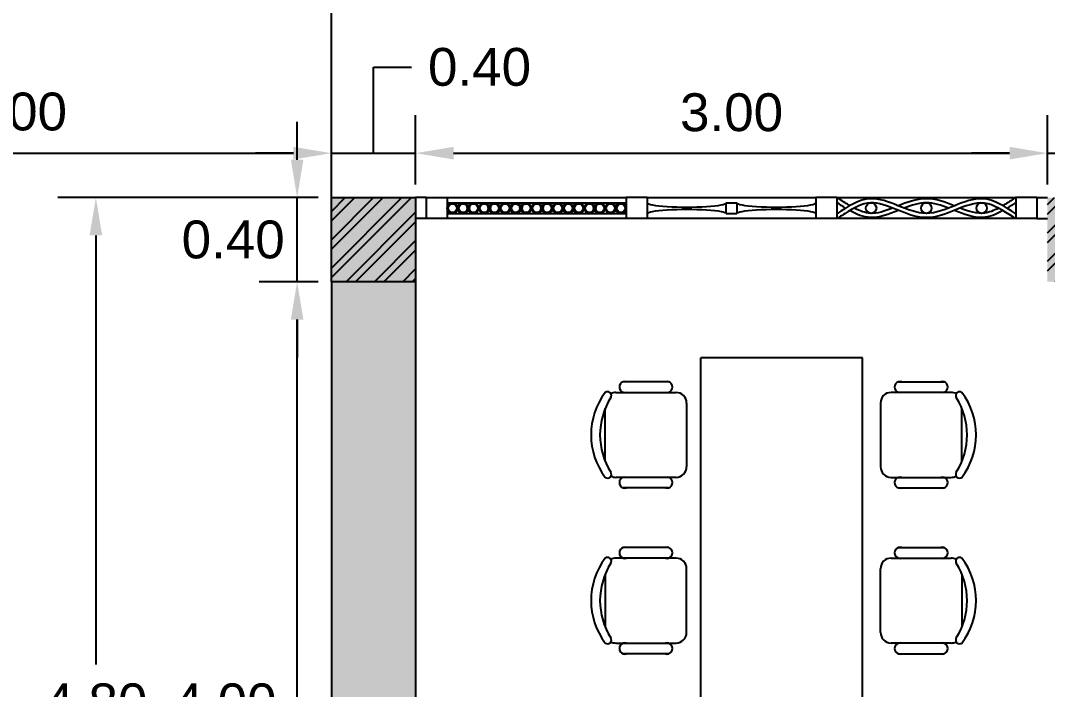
# Model space of a CAD drawing. Header units: millimetres. Extents: x 3409 to 3822, y 896 to 1108.
# Drawn here: x 3697.543 to 3702.419, y 1085.157 to 1088.336 of the extents above; entities that cross this region are included whole.
import ezdxf

# ---------------------------------------------------------------- set-up
doc = ezdxf.new("R2010")
doc.units = ezdxf.units.MM
for name, color, linetype in [('a-epipla', 8, 'Continuous'), ('a-toixoi', 5, 'Continuous'), ('DS_ST_quote 1_50', 7, 'Continuous'), ('Layer1', 5, 'Continuous'), ('ypostilwmata', 232, 'Continuous')]:
    doc.layers.add(name, color=color, linetype=linetype)
doc.styles.get("Standard").update_dxf_attribs({"font": 'arial.ttf'})
doc.dimstyles.get("Standard").update_dxf_attribs({"dimtxt": 0.18, "dimasz": 0.18, "dimexe": 0.18, "dimexo": 0.0625, "dimgap": 0.09, "dimtad": 0, "dimtih": 1, "dimtoh": 1, "dimdec": 4, "dimzin": 0, "dimdsep": 46, "dimtxsty": 'Standard', "dimcen": 0.09, "dimadec": 0, "dimazin": 0, "dimtfac": 1, "dimtdec": 4, "dimtofl": 0, "dimtmove": 0, "dimatfit": 3, "dimfxl": 1, "dimtolj": 1, "dimtzin": 0, "dimarcsym": 0})

# ---------------------------------------------------------------- blocks, each defined once
blk = doc.blocks.new('*D179')
at = {"layer": 'Defpoints', "color": 0, "transparency": 16777216}
for p in [(3699.0188, 1087.7053), (3696.0188, 1087.4941), (3699.0188, 1087.4941)]:
    blk.add_point(p, dxfattribs=at)
at = {"layer": 'DS_ST_quote 1_50', "color": 0, "lineweight": -2, "transparency": 16777216}
for p, q in [((3696.0188, 1087.5566), (3696.0188, 1087.8853)), ((3699.0188, 1087.5566), (3699.0188, 1087.8853)), ((3696.1988, 1087.7053), (3698.8388, 1087.7053))]:
    blk.add_line(p, q, dxfattribs=at)
at = {"layer": 'DS_ST_quote 1_50', "color": 0, "transparency": 16777216}
for points in [[(3696.1988, 1087.7353), (3696.1988, 1087.6753), (3696.0188, 1087.7053)], [(3698.8388, 1087.7353), (3698.8388, 1087.6753), (3699.0188, 1087.7053)]]:
    blk.add_solid(points, dxfattribs=at)
at = {"layer": 'DS_ST_quote 1_50', "color": 0, "transparency": 16777216, "insert": (3697.5188, 1087.9021), "char_height": 0.18, "attachment_point": 5}
blk.add_mtext('\\A1;3.00', dxfattribs=at)
blk = doc.blocks.new('*D180')
at = {"layer": 'Defpoints', "color": 0, "transparency": 16777216}
for p in [(3699.4188, 1087.7053), (3699.0188, 1087.4941), (3699.4188, 1087.4941)]:
    blk.add_point(p, dxfattribs=at)
at = {"layer": 'DS_ST_quote 1_50', "color": 0, "lineweight": -2, "transparency": 16777216}
for p, q in [((3699.2188, 1087.7053), (3699.2188, 1088.1141)), ((3699.2188, 1088.1141), (3699.3988, 1088.1141)), ((3699.0188, 1087.5566), (3699.0188, 1087.8853)), ((3699.4188, 1087.5566), (3699.4188, 1087.8853)), ((3698.8388, 1087.7053), (3698.6588, 1087.7053)), ((3699.0188, 1087.7053), (3699.4188, 1087.7053)), ((3699.5988, 1087.7053), (3699.7788, 1087.7053))]:
    blk.add_line(p, q, dxfattribs=at)
at = {"layer": 'DS_ST_quote 1_50', "color": 0, "transparency": 16777216}
for points in [[(3698.8388, 1087.7353), (3698.8388, 1087.6753), (3699.0188, 1087.7053)], [(3699.5988, 1087.7353), (3699.5988, 1087.6753), (3699.4188, 1087.7053)]]:
    blk.add_solid(points, dxfattribs=at)
at = {"layer": 'DS_ST_quote 1_50', "color": 0, "transparency": 16777216, "insert": (3699.7222, 1088.1141), "char_height": 0.18, "attachment_point": 5}
blk.add_mtext('\\A1;0.40', dxfattribs=at)
blk = doc.blocks.new('*D181')
at = {"layer": 'Defpoints', "color": 0, "transparency": 16777216}
for p in [(3702.4188, 1087.7053), (3699.4188, 1087.4941), (3702.4188, 1087.4941)]:
    blk.add_point(p, dxfattribs=at)
at = {"layer": 'DS_ST_quote 1_50', "color": 0, "lineweight": -2, "transparency": 16777216}
for p, q in [((3699.4188, 1087.5566), (3699.4188, 1087.8853)), ((3702.4188, 1087.5566), (3702.4188, 1087.8853)), ((3699.5988, 1087.7053), (3702.2388, 1087.7053))]:
    blk.add_line(p, q, dxfattribs=at)
at = {"layer": 'DS_ST_quote 1_50', "color": 0, "transparency": 16777216}
for points in [[(3699.5988, 1087.7353), (3699.5988, 1087.6753), (3699.4188, 1087.7053)], [(3702.2388, 1087.7353), (3702.2388, 1087.6753), (3702.4188, 1087.7053)]]:
    blk.add_solid(points, dxfattribs=at)
at = {"layer": 'DS_ST_quote 1_50', "color": 0, "transparency": 16777216, "insert": (3700.9188, 1087.8986), "char_height": 0.18, "attachment_point": 5}
blk.add_mtext('\\A1;3.00', dxfattribs=at)
blk = doc.blocks.new('*D182')
at = {"layer": 'Defpoints', "color": 0, "transparency": 16777216}
for p in [(3702.8188, 1087.7053), (3702.4188, 1087.4941), (3702.8188, 1087.4941)]:
    blk.add_point(p, dxfattribs=at)
at = {"layer": 'DS_ST_quote 1_50', "color": 0, "lineweight": -2, "transparency": 16777216}
for p, q in [((3702.6188, 1087.7053), (3702.6188, 1088.1141)), ((3702.6188, 1088.1141), (3702.7988, 1088.1141)), ((3702.4188, 1087.5566), (3702.4188, 1087.8853)), ((3702.8188, 1087.5566), (3702.8188, 1087.8853)), ((3702.2388, 1087.7053), (3702.0588, 1087.7053)), ((3702.4188, 1087.7053), (3702.8188, 1087.7053)), ((3702.9988, 1087.7053), (3703.1788, 1087.7053))]:
    blk.add_line(p, q, dxfattribs=at)
at = {"layer": 'DS_ST_quote 1_50', "color": 0, "transparency": 16777216}
for points in [[(3702.2388, 1087.7353), (3702.2388, 1087.6753), (3702.4188, 1087.7053)], [(3702.9988, 1087.7353), (3702.9988, 1087.6753), (3702.8188, 1087.7053)]]:
    blk.add_solid(points, dxfattribs=at)
at = {"layer": 'DS_ST_quote 1_50', "color": 0, "transparency": 16777216, "insert": (3703.1222, 1088.1141), "char_height": 0.18, "attachment_point": 5}
blk.add_mtext('\\A1;0.40', dxfattribs=at)
blk = doc.blocks.new('*D160')
at = {"layer": 'Defpoints', "color": 0, "transparency": 16777216}
for p in [(3698.8561, 1087.0941), (3699.0188, 1087.0941), (3699.0188, 1083.0941)]:
    blk.add_point(p, dxfattribs=at)
at = {"layer": 'DS_ST_quote 1_50', "color": 0, "lineweight": -2, "transparency": 16777216}
for p, q in [((3698.9563, 1087.0941), (3698.6761, 1087.0941)), ((3698.8561, 1083.2741), (3698.8561, 1086.9141)), ((3698.9563, 1083.0941), (3698.6761, 1083.0941))]:
    blk.add_line(p, q, dxfattribs=at)
at = {"layer": 'DS_ST_quote 1_50', "color": 0, "transparency": 16777216}
for points in [[(3698.8261, 1086.9141), (3698.8861, 1086.9141), (3698.8561, 1087.0941)], [(3698.8261, 1083.2741), (3698.8861, 1083.2741), (3698.8561, 1083.0941)]]:
    blk.add_solid(points, dxfattribs=at)
at = {"layer": 'DS_ST_quote 1_50', "color": 0, "transparency": 16777216, "insert": (3698.5137, 1085.0941), "char_height": 0.18, "attachment_point": 5}
blk.add_mtext('\\A1;4.00', dxfattribs=at)
blk = doc.blocks.new('*D161')
at = {"layer": 'Defpoints', "color": 0, "transparency": 16777216}
for p in [(3698.8561, 1087.4941), (3699.0188, 1087.4941), (3699.0188, 1087.0941)]:
    blk.add_point(p, dxfattribs=at)
at = {"layer": 'DS_ST_quote 1_50', "color": 0, "lineweight": -2, "transparency": 16777216}
for p, q in [((3698.8561, 1087.6741), (3698.8561, 1087.8541)), ((3698.9563, 1087.4941), (3698.6761, 1087.4941)), ((3698.8561, 1087.0941), (3698.8561, 1087.4941)), ((3698.9563, 1087.0941), (3698.6761, 1087.0941)), ((3698.8561, 1086.9141), (3698.8561, 1086.7341))]:
    blk.add_line(p, q, dxfattribs=at)
at = {"layer": 'DS_ST_quote 1_50', "color": 0, "transparency": 16777216}
for points in [[(3698.8261, 1087.6741), (3698.8861, 1087.6741), (3698.8561, 1087.4941)], [(3698.8261, 1086.9141), (3698.8861, 1086.9141), (3698.8561, 1087.0941)]]:
    blk.add_solid(points, dxfattribs=at)
at = {"layer": 'DS_ST_quote 1_50', "color": 0, "transparency": 16777216, "insert": (3698.5524, 1087.2941), "char_height": 0.18, "attachment_point": 5}
blk.add_mtext('\\A1;0.40', dxfattribs=at)
blk = doc.blocks.new('*D220')
at = {"layer": 'Defpoints', "color": 0, "transparency": 16777216}
for p in [(3697.9005, 1087.4941), (3699.0188, 1087.4941), (3699.0188, 1082.6941)]:
    blk.add_point(p, dxfattribs=at)
at = {"layer": 'DS_ST_quote 1_50', "color": 0, "lineweight": -2, "transparency": 16777216}
for p, q in [((3698.9563, 1087.4941), (3697.7205, 1087.4941)), ((3697.9005, 1087.3141), (3697.9005, 1085.276)), ((3697.9005, 1082.8741), (3697.9005, 1084.9122)), ((3698.9563, 1082.6941), (3697.7205, 1082.6941))]:
    blk.add_line(p, q, dxfattribs=at)
at = {"layer": 'DS_ST_quote 1_50', "color": 0, "transparency": 16777216}
for points in [[(3697.8705, 1087.3141), (3697.9305, 1087.3141), (3697.9005, 1087.4941)], [(3697.8705, 1082.8741), (3697.9305, 1082.8741), (3697.9005, 1082.6941)]]:
    blk.add_solid(points, dxfattribs=at)
at = {"layer": 'DS_ST_quote 1_50', "color": 0, "transparency": 16777216, "insert": (3697.9005, 1085.0941), "char_height": 0.18, "attachment_point": 5}
blk.add_mtext('\\A1;4.80', dxfattribs=at)

msp = doc.modelspace()

# ---------------------------------------------------------------- hatches: boundary and pattern name
at = {"layer": 'a-epipla'}
h = msp.add_hatch(dxfattribs=at)
h.set_pattern_fill('ANSI32', color=256, scale=0.01)
h.set_pattern_definition([(45, (264.24471, 2.56293), (-0.067351921, 0.067351921), []), (45, (264.28961, 2.56293), (-0.067351921, 0.067351921), [])])
h.paths.add_polyline_path([(3682.4188, 1087.4941), (3682.0188, 1087.4941), (3682.0188, 1087.0941), (3682.4188, 1087.0941)])
h.paths.add_polyline_path([(3685.8188, 1087.4941), (3685.4188, 1087.4941), (3685.4188, 1087.0941), (3685.8188, 1087.0941)])
h.paths.add_polyline_path([(3689.2188, 1087.4941), (3688.8188, 1087.4941), (3688.8188, 1087.0941), (3689.2188, 1087.0941)])
h.paths.add_polyline_path([(3692.6188, 1087.4941), (3692.2188, 1087.4941), (3692.2188, 1087.0941), (3692.6188, 1087.0941)])
h.paths.add_polyline_path([(3696.0188, 1087.4941), (3695.6188, 1087.4941), (3695.6188, 1087.0941), (3696.0188, 1087.0941)])
h.paths.add_polyline_path([(3696.0188, 1083.0941), (3695.6188, 1083.0941), (3695.6188, 1082.6941), (3696.0188, 1082.6941)])
h.paths.add_polyline_path([(3692.6188, 1083.0941), (3692.2188, 1083.0941), (3692.2188, 1082.6941), (3692.6188, 1082.6941)])
h.paths.add_polyline_path([(3689.2188, 1083.0941), (3688.8188, 1083.0941), (3688.8188, 1082.6941), (3689.2188, 1082.6941)])
h.paths.add_polyline_path([(3685.8188, 1083.0941), (3685.4188, 1083.0941), (3685.4188, 1082.6941), (3685.8188, 1082.6941)])
h.paths.add_polyline_path([(3682.4188, 1083.0941), (3682.0188, 1083.0941), (3682.0188, 1082.6941), (3682.4188, 1082.6941)])
h.paths.add_polyline_path([(3699.4188, 1087.4941), (3699.0188, 1087.4941), (3699.0188, 1087.0941), (3699.4188, 1087.0941)])
h.paths.add_polyline_path([(3702.8188, 1087.4941), (3702.4188, 1087.4941), (3702.4188, 1087.0941), (3702.8188, 1087.0941)])
h.paths.add_polyline_path([(3706.2188, 1087.4941), (3705.8188, 1087.4941), (3705.8188, 1087.0941), (3706.2188, 1087.0941)])
h.paths.add_polyline_path([(3709.6188, 1087.4941), (3709.2188, 1087.4941), (3709.2188, 1087.0941), (3709.6188, 1087.0941)])
h.paths.add_polyline_path([(3709.6188, 1083.0941), (3709.2188, 1083.0941), (3709.2188, 1082.6941), (3709.6188, 1082.6941)])
h.paths.add_polyline_path([(3706.2188, 1083.0941), (3705.8188, 1083.0941), (3705.8188, 1082.6941), (3706.2188, 1082.6941)])
h.paths.add_polyline_path([(3702.8188, 1083.0941), (3702.4188, 1083.0941), (3702.4188, 1082.6941), (3702.8188, 1082.6941)])
h.paths.add_polyline_path([(3699.4188, 1083.0941), (3699.0188, 1083.0941), (3699.0188, 1082.6941), (3699.4188, 1082.6941)])
h.paths.add_polyline_path([(3716.0188, 1087.4941), (3715.6188, 1087.4941), (3715.6188, 1087.0941), (3716.0188, 1087.0941)])
h.paths.add_polyline_path([(3719.4188, 1087.4941), (3719.0188, 1087.4941), (3719.0188, 1087.0941), (3719.4188, 1087.0941)])
h.paths.add_polyline_path([(3722.8188, 1087.4941), (3722.4188, 1087.4941), (3722.4188, 1087.0941), (3722.8188, 1087.0941)])
h.paths.add_polyline_path([(3726.2188, 1087.4941), (3725.8188, 1087.4941), (3725.8188, 1087.0941), (3726.2188, 1087.0941)])
h.paths.add_polyline_path([(3716.0188, 1083.0941), (3715.6188, 1083.0941), (3715.6188, 1082.6941), (3716.0188, 1082.6941)])
h.paths.add_polyline_path([(3719.4188, 1083.0941), (3719.0188, 1083.0941), (3719.0188, 1082.6941), (3719.4188, 1082.6941)])
h.paths.add_polyline_path([(3722.8188, 1083.0941), (3722.4188, 1083.0941), (3722.4188, 1082.6941), (3722.8188, 1082.6941)])
h.paths.add_polyline_path([(3726.2188, 1083.0941), (3725.8188, 1083.0941), (3725.8188, 1082.6941), (3726.2188, 1082.6941)])
h.paths.add_polyline_path([(3729.6188, 1087.4941), (3729.2188, 1087.4941), (3729.2188, 1087.0941), (3729.6188, 1087.0941)])
h.paths.add_polyline_path([(3733.0188, 1087.4941), (3732.6188, 1087.4941), (3732.6188, 1087.0941), (3733.0188, 1087.0941)])
h.paths.add_polyline_path([(3736.4188, 1087.4941), (3736.0188, 1087.4941), (3736.0188, 1087.0941), (3736.4188, 1087.0941)])
h.paths.add_polyline_path([(3739.8188, 1087.4941), (3739.4188, 1087.4941), (3739.4188, 1087.0941), (3739.8188, 1087.0941)])
h.paths.add_polyline_path([(3743.2188, 1087.4941), (3742.8188, 1087.4941), (3742.8188, 1087.0941), (3743.2188, 1087.0941)])
h.paths.add_polyline_path([(3743.2188, 1083.0941), (3742.8188, 1083.0941), (3742.8188, 1082.6941), (3743.2188, 1082.6941)])
h.paths.add_polyline_path([(3739.8188, 1083.0941), (3739.4188, 1083.0941), (3739.4188, 1082.6941), (3739.8188, 1082.6941)])
h.paths.add_polyline_path([(3736.4188, 1083.0941), (3736.0188, 1083.0941), (3736.0188, 1082.6941), (3736.4188, 1082.6941)])
h.paths.add_polyline_path([(3733.0188, 1083.0941), (3732.6188, 1083.0941), (3732.6188, 1082.6941), (3733.0188, 1082.6941)])
h.paths.add_polyline_path([(3729.6188, 1083.0941), (3729.2188, 1083.0941), (3729.2188, 1082.6941), (3729.6188, 1082.6941)])
h = msp.add_hatch(dxfattribs=at)
h.set_pattern_fill('AR-CONC', color=256, scale=0.00088)
h.set_pattern_definition([(50, (264.24471, 2.56293), (0.1603225087, -0.0140263953), [0.016764, -0.184404]), (355, (264.24471, 2.56293), (-0.031014211, 0.168130024), [0.0134112, -0.147523714]), (100.4514447, (264.25807, 2.56176), (0.1293082974, 0.154103622), [0.014247208, -0.156719415]), (46.1842, (264.24471, 2.60764), (0.238549556, -0.036997249), [0.025146, -0.276606]), (96.6355576, (264.2646, 2.60455), (0.208915638, 0.21773499), [0.02137082, -0.235079335]), (351.184151, (264.2447, 2.60764), (0.208915638, 0.21773499), [0.020116771, -0.221284564]), (21, (264.26706, 2.59646), (0.1334206643, -0.0899933744), [0.016764, -0.184404]), (326, (264.26706, 2.59646), (0.054385785, 0.16208541), [0.0134112, -0.1475232]), (71.451445, (264.27818, 2.58896), (0.187806449, 0.0720920366), [0.014247208, -0.156719145]), (37.5, (264.24471, 2.562933), (0.0027179709, 0.0744084342), [0, -0.14573504, 0, -0.1497584, 0, -0.148082]), (7.5, (264.24471, 2.56293), (0.058801303, 0.0881589058), [0, -0.08538464, 0, -0.14238224, 0, -0.0564388]), (327.5, (264.194866, 2.56293), (0.1193197237, -0.0050412947), [0, -0.05588, 0, -0.1743456, 0, -0.2313432]), (317.5, (264.17251, 2.56293), (0.1303536796, 0.022375312), [0, -0.072644, 0, -0.11578336, 0, -0.1642872])])
h.paths.add_polyline_path([(3682.4188, 1087.4941), (3682.0188, 1087.4941), (3682.0188, 1087.0941), (3682.4188, 1087.0941)])
h.paths.add_polyline_path([(3685.8188, 1087.4941), (3685.4188, 1087.4941), (3685.4188, 1087.0941), (3685.8188, 1087.0941)])
h.paths.add_polyline_path([(3682.4188, 1083.0941), (3682.0188, 1083.0941), (3682.0188, 1082.6941), (3682.4188, 1082.6941)])
h.paths.add_polyline_path([(3685.8188, 1083.0941), (3685.4188, 1083.0941), (3685.4188, 1082.6941), (3685.8188, 1082.6941)])
h.paths.add_polyline_path([(3689.2188, 1087.4941), (3688.8188, 1087.4941), (3688.8188, 1087.0941), (3689.2188, 1087.0941)])
h.paths.add_polyline_path([(3689.2188, 1083.0941), (3688.8188, 1083.0941), (3688.8188, 1082.6941), (3689.2188, 1082.6941)])
h.paths.add_polyline_path([(3692.6188, 1083.0941), (3692.2188, 1083.0941), (3692.2188, 1082.6941), (3692.6188, 1082.6941)])
h.paths.add_polyline_path([(3692.6188, 1087.4941), (3692.2188, 1087.4941), (3692.2188, 1087.0941), (3692.6188, 1087.0941)])
h.paths.add_polyline_path([(3696.0188, 1087.4941), (3695.6188, 1087.4941), (3695.6188, 1087.0941), (3696.0188, 1087.0941)])
h.paths.add_polyline_path([(3696.0188, 1083.0941), (3695.6188, 1083.0941), (3695.6188, 1082.6941), (3696.0188, 1082.6941)])
h.paths.add_polyline_path([(3699.4188, 1083.0941), (3699.0188, 1083.0941), (3699.0188, 1082.6941), (3699.4188, 1082.6941)])
h.paths.add_polyline_path([(3699.4188, 1087.4941), (3699.0188, 1087.4941), (3699.0188, 1087.0941), (3699.4188, 1087.0941)])
h.paths.add_polyline_path([(3702.8188, 1087.4941), (3702.4188, 1087.4941), (3702.4188, 1087.0941), (3702.8188, 1087.0941)])
h.paths.add_polyline_path([(3702.8188, 1083.0941), (3702.4188, 1083.0941), (3702.4188, 1082.6941), (3702.8188, 1082.6941)])
h.paths.add_polyline_path([(3706.2188, 1087.4941), (3705.8188, 1087.4941), (3705.8188, 1087.0941), (3706.2188, 1087.0941)])
h.paths.add_polyline_path([(3706.2188, 1083.0941), (3705.8188, 1083.0941), (3705.8188, 1082.6941), (3706.2188, 1082.6941)])
h.paths.add_polyline_path([(3709.6188, 1087.4941), (3709.2188, 1087.4941), (3709.2188, 1087.0941), (3709.6188, 1087.0941)])
h.paths.add_polyline_path([(3709.6188, 1083.0941), (3709.2188, 1083.0941), (3709.2188, 1082.6941), (3709.6188, 1082.6941)])
h.paths.add_polyline_path([(3716.0188, 1087.4941), (3715.6188, 1087.4941), (3715.6188, 1087.0941), (3716.0188, 1087.0941)])
h.paths.add_polyline_path([(3719.4188, 1087.4941), (3719.0188, 1087.4941), (3719.0188, 1087.0941), (3719.4188, 1087.0941)])
h.paths.add_polyline_path([(3716.0188, 1083.0941), (3715.6188, 1083.0941), (3715.6188, 1082.6941), (3716.0188, 1082.6941)])
h.paths.add_polyline_path([(3719.4188, 1083.0941), (3719.0188, 1083.0941), (3719.0188, 1082.6941), (3719.4188, 1082.6941)])
h.paths.add_polyline_path([(3722.8188, 1087.4941), (3722.4188, 1087.4941), (3722.4188, 1087.0941), (3722.8188, 1087.0941)])
h.paths.add_polyline_path([(3722.8188, 1083.0941), (3722.4188, 1083.0941), (3722.4188, 1082.6941), (3722.8188, 1082.6941)])
h.paths.add_polyline_path([(3726.2188, 1087.4941), (3725.8188, 1087.4941), (3725.8188, 1087.0941), (3726.2188, 1087.0941)])
h.paths.add_polyline_path([(3726.2188, 1083.0941), (3725.8188, 1083.0941), (3725.8188, 1082.6941), (3726.2188, 1082.6941)])
h.paths.add_polyline_path([(3729.6188, 1087.4941), (3729.2188, 1087.4941), (3729.2188, 1087.0941), (3729.6188, 1087.0941)])
h.paths.add_polyline_path([(3729.6188, 1083.0941), (3729.2188, 1083.0941), (3729.2188, 1082.6941), (3729.6188, 1082.6941)])
h.paths.add_polyline_path([(3733.0188, 1087.4941), (3732.6188, 1087.4941), (3732.6188, 1087.0941), (3733.0188, 1087.0941)])
h.paths.add_polyline_path([(3733.0188, 1083.0941), (3732.6188, 1083.0941), (3732.6188, 1082.6941), (3733.0188, 1082.6941)])
h.paths.add_polyline_path([(3736.4188, 1087.4941), (3736.0188, 1087.4941), (3736.0188, 1087.0941), (3736.4188, 1087.0941)])
h.paths.add_polyline_path([(3736.4188, 1083.0941), (3736.0188, 1083.0941), (3736.0188, 1082.6941), (3736.4188, 1082.6941)])
h.paths.add_polyline_path([(3739.8188, 1087.4941), (3739.4188, 1087.4941), (3739.4188, 1087.0941), (3739.8188, 1087.0941)])
h.paths.add_polyline_path([(3739.8188, 1083.0941), (3739.4188, 1083.0941), (3739.4188, 1082.6941), (3739.8188, 1082.6941)])
h.paths.add_polyline_path([(3743.2188, 1083.0941), (3742.8188, 1083.0941), (3742.8188, 1082.6941), (3743.2188, 1082.6941)])
h.paths.add_polyline_path([(3743.2188, 1087.4941), (3742.8188, 1087.4941), (3742.8188, 1087.0941), (3743.2188, 1087.0941)])
at = {"layer": 'Layer1'}
h = msp.add_hatch(color=256, dxfattribs=at)
h.dxf.hatch_style = 1
h.paths.add_polyline_path([(3679.1188, 1080.6941), (3679.7188, 1080.6941), (3679.7188, 1090.194), (3696.0188, 1090.194), (3696.0188, 1090.794), (3679.1188, 1090.794)])
h.paths.add_polyline_path([(3682.2188, 1084.9941), (3685.4188, 1084.9941), (3685.4188, 1085.1941), (3682.2188, 1085.1941), (3682.2188, 1086.1441), (3683.7355, 1086.1441), (3683.7355, 1086.3441), (3682.2188, 1086.3441), (3682.2188, 1087.0941), (3682.0188, 1087.0941), (3682.0188, 1083.0941), (3682.2188, 1083.0941), (3682.2188, 1083.8441), (3683.7355, 1083.8441), (3683.7355, 1084.0441), (3682.2188, 1084.0441)], flags=17)
h.paths.add_polyline_path([(3683.7355, 1087.2941), (3683.7355, 1087.4941), (3682.4188, 1087.4941), (3682.4188, 1087.2941)], flags=17)
h.paths.add_polyline_path([(3685.4188, 1087.2941), (3685.4188, 1087.4941), (3684.7381, 1087.4941), (3684.7381, 1087.2941)], flags=17)
h.paths.add_polyline_path([(3682.4188, 1082.8941), (3682.4188, 1082.6941), (3683.7354, 1082.6941), (3683.7355, 1082.8941)], flags=17)
h.paths.add_polyline_path([(3684.7381, 1082.8941), (3684.738, 1082.6941), (3685.4188, 1082.6941), (3685.4188, 1082.8941)], flags=17)
h.paths.add_polyline_path([(3685.8188, 1087.0941), (3685.4188, 1087.0941), (3685.4188, 1083.0941), (3685.8188, 1083.0941)], flags=17)
h.paths.add_polyline_path([(3695.6188, 1083.0941), (3696.0188, 1083.0941), (3696.0188, 1087.0941), (3695.6188, 1087.0941)])
h.paths.add_polyline_path([(3699.4188, 1087.0941), (3699.0188, 1087.0941), (3699.0188, 1083.0941), (3699.4188, 1083.0941)])
h.paths.add_polyline_path([(3709.6188, 1087.0941), (3709.2188, 1087.0941), (3709.2188, 1083.2252), (3709.2188, 1083.0941), (3709.6188, 1083.0941)])
h.paths.add_polyline_path([(3715.6188, 1083.0941), (3716.0188, 1083.0941), (3716.0188, 1087.0941), (3715.6188, 1087.0941)])

# ---------------------------------------------------------------- linework, layer by layer
at = {"layer": 'a-epipla'}
for p, q in [((3699.0188, 1087.4941), (3699.0188, 1092.154)), ((3699.4688, 1087.4941), (3699.4188, 1087.4941)), ((3699.4688, 1087.4941), (3699.4688, 1087.3941)), ((3699.4688, 1087.4941), (3699.5688, 1087.4941)), ((3699.5688, 1087.4941), (3700.4188, 1087.4941)), ((3699.5688, 1087.4941), (3699.5688, 1087.3941)), ((3699.5688, 1087.4691), (3700.4188, 1087.4691)), ((3700.4188, 1087.4941), (3700.4188, 1087.3941)), ((3700.5188, 1087.4941), (3700.4188, 1087.4941)), ((3700.5188, 1087.4941), (3701.3188, 1087.4941)), ((3700.5188, 1087.4941), (3700.5188, 1087.3941)), ((3700.8938, 1087.4191), (3700.8938, 1087.4691)), ((3700.8938, 1087.4691), (3700.9438, 1087.4691)), ((3700.9438, 1087.4691), (3700.9438, 1087.4191)), ((3701.3188, 1087.4941), (3701.3188, 1087.3941)), ((3701.4188, 1087.4941), (3701.3188, 1087.4941)), ((3701.4188, 1087.4941), (3702.2688, 1087.4941)), ((3701.4188, 1087.4941), (3701.4188, 1087.3941)), ((3702.2688, 1087.4941), (3702.2688, 1087.3941)), ((3702.3688, 1087.4941), (3702.2688, 1087.4941)), ((3702.3688, 1087.4941), (3702.3688, 1087.3941)), ((3702.3688, 1087.4941), (3702.4188, 1087.4941)), ((3699.5688, 1087.4191), (3700.4188, 1087.4191)), ((3700.8938, 1087.4191), (3700.9438, 1087.4191)), ((3699.4688, 1087.3941), (3699.4188, 1087.3941)), ((3699.5688, 1087.3941), (3699.4688, 1087.3941)), ((3700.4188, 1087.3941), (3699.5688, 1087.3941)), ((3700.5188, 1087.3941), (3700.4188, 1087.3941)), ((3701.3188, 1087.3941), (3700.5188, 1087.3941)), ((3701.4188, 1087.3941), (3701.3188, 1087.3941)), ((3702.2688, 1087.3941), (3701.4188, 1087.3941)), ((3702.3688, 1087.3941), (3702.2688, 1087.3941)), ((3702.3688, 1087.3941), (3702.4188, 1087.3941)), ((3701.5412, 1085.2128), (3701.5412, 1086.7327)), ((3701.5412, 1083.6929), (3701.5412, 1085.2128))]:
    msp.add_line(p, q, dxfattribs=at)
at = {"layer": 'a-epipla', "linetype": 'Continuous', "ltscale": 0.8}
for p, q in [((3700.7735, 1085.2128), (3700.7735, 1086.7327)), ((3701.5412, 1086.7327), (3700.7735, 1086.7327)), ((3700.6193, 1086.6194), (3700.4049, 1086.6194)), ((3701.7121, 1086.6194), (3701.9264, 1086.6194)), ((3700.3692, 1086.5682), (3700.655, 1086.5682)), ((3701.9622, 1086.5682), (3701.6764, 1086.5682)), ((3700.3188, 1086.2414), (3700.3188, 1086.4915)), ((3700.7054, 1086.5178), (3700.7054, 1086.2152)), ((3701.6259, 1086.5178), (3701.6259, 1086.2152)), ((3702.0126, 1086.2414), (3702.0126, 1086.4915)), ((3700.655, 1086.1647), (3700.3692, 1086.1647)), ((3701.6764, 1086.1647), (3701.9622, 1086.1647)), ((3700.6193, 1086.1143), (3700.4049, 1086.1143)), ((3701.7121, 1086.1143), (3701.9264, 1086.1143)), ((3700.6193, 1085.8313), (3700.4049, 1085.8313)), ((3701.7121, 1085.8313), (3701.9264, 1085.8313)), ((3700.655, 1085.7809), (3700.3692, 1085.7809)), ((3701.6764, 1085.7809), (3701.9622, 1085.7809)), ((3700.3188, 1085.7042), (3700.3188, 1085.454)), ((3700.7054, 1085.4278), (3700.7054, 1085.7304)), ((3701.6259, 1085.4278), (3701.6259, 1085.7304)), ((3702.0126, 1085.7042), (3702.0126, 1085.454)), ((3700.3692, 1085.3774), (3700.655, 1085.3774)), ((3701.9622, 1085.3774), (3701.6764, 1085.3774)), ((3700.6193, 1085.3262), (3700.4049, 1085.3262)), ((3701.7121, 1085.3262), (3701.9264, 1085.3262)), ((3700.7735, 1083.6929), (3700.7735, 1085.2128))]:
    msp.add_line(p, q, dxfattribs=at)
at = {"layer": 'a-epipla'}
for centre, radius in [((3699.5938, 1087.4441), 0.025), ((3699.5938, 1087.4441), 0.02), ((3699.6438, 1087.4441), 0.025), ((3699.6438, 1087.4441), 0.02), ((3699.6938, 1087.4441), 0.025), ((3699.6938, 1087.4441), 0.02), ((3699.7438, 1087.4441), 0.025), ((3699.7438, 1087.4441), 0.02), ((3699.7938, 1087.4441), 0.025), ((3699.7938, 1087.4441), 0.02), ((3699.8438, 1087.4441), 0.025), ((3699.8438, 1087.4441), 0.02), ((3699.8938, 1087.4441), 0.025), ((3699.8938, 1087.4441), 0.02), ((3699.9438, 1087.4441), 0.025), ((3699.9438, 1087.4441), 0.02), ((3699.9938, 1087.4441), 0.025), ((3699.9938, 1087.4441), 0.02), ((3700.0438, 1087.4441), 0.025), ((3700.0438, 1087.4441), 0.02), ((3700.0938, 1087.4441), 0.025), ((3700.0938, 1087.4441), 0.02), ((3700.1438, 1087.4441), 0.025), ((3700.1438, 1087.4441), 0.02), ((3700.1938, 1087.4441), 0.025), ((3700.1938, 1087.4441), 0.02), ((3700.2438, 1087.4441), 0.025), ((3700.2438, 1087.4441), 0.02), ((3700.2938, 1087.4441), 0.025), ((3700.2938, 1087.4441), 0.02), ((3700.3438, 1087.4441), 0.025), ((3700.3438, 1087.4441), 0.02), ((3700.3938, 1087.4441), 0.025), ((3700.3938, 1087.4441), 0.02), ((3701.5813, 1087.4441), 0.025), ((3701.8438, 1087.4441), 0.025), ((3702.1063, 1087.4441), 0.025)]:
    msp.add_circle(centre, radius, dxfattribs=at)
at = {"layer": 'a-epipla', "linetype": 'Continuous', "ltscale": 0.8}
for centre, radius, start, end in [((3700.4123, 1086.5941), 0.0263, 73.7398, 286.2602), ((3700.6119, 1086.5941), 0.0263, 253.7398, 106.2602), ((3701.7194, 1086.5941), 0.0263, 73.7398, 286.2602), ((3701.9191, 1086.5941), 0.0263, 253.7398, 106.2602), ((3700.5878, 1086.3665), 0.3362, 143.1301, 216.8699), ((3700.6243, 1086.3665), 0.3302, 147.5758, 212.4242), ((3700.3298, 1086.5534), 0.0184, 327.9726, 126.6901), ((3700.3692, 1086.5178), 0.0504, 90, 117.5844), ((3700.655, 1086.5178), 0.0504, 360, 90), ((3701.6764, 1086.5178), 0.0504, 90, 180), ((3701.9622, 1086.5178), 0.0504, 62.4156, 90), ((3702.0016, 1086.5534), 0.0184, 53.3099, 212.0274), ((3701.707, 1086.3665), 0.3302, 327.5758, 32.4242), ((3701.7436, 1086.3665), 0.3362, 323.1301, 36.8699), ((3700.3298, 1086.1795), 0.0184, 233.3099, 32.0274), ((3700.655, 1086.2152), 0.0504, 270, 360), ((3701.6764, 1086.2152), 0.0504, 180, 270), ((3702.0016, 1086.1795), 0.0184, 147.9726, 306.6901), ((3700.3692, 1086.2152), 0.0504, 242.4156, 270), ((3700.4123, 1086.1395), 0.0263, 73.7398, 286.2602), ((3700.6119, 1086.1395), 0.0263, 253.7398, 106.2602), ((3701.7194, 1086.1395), 0.0263, 73.7398, 286.2602), ((3701.9191, 1086.1395), 0.0263, 253.7398, 106.2602), ((3701.9622, 1086.2152), 0.0504, 270, 297.5844), ((3700.4123, 1085.8061), 0.0263, 73.7398, 286.2602), ((3700.6119, 1085.8061), 0.0263, 253.7398, 106.2602), ((3701.7194, 1085.8061), 0.0263, 73.7398, 286.2602), ((3701.9191, 1085.8061), 0.0263, 253.7398, 106.2602), ((3700.5878, 1085.5791), 0.3362, 143.1301, 216.8699), ((3700.6243, 1085.5791), 0.3302, 147.5758, 212.4242), ((3700.3298, 1085.7661), 0.0184, 327.9726, 126.6901), ((3700.3692, 1085.7304), 0.0504, 90, 117.5844), ((3700.655, 1085.7304), 0.0504, 360, 90), ((3701.6764, 1085.7304), 0.0504, 90, 180), ((3701.9622, 1085.7304), 0.0504, 62.4156, 90), ((3702.0016, 1085.7661), 0.0184, 53.3099, 212.0274), ((3701.707, 1085.5791), 0.3302, 327.5758, 32.4242), ((3701.7436, 1085.5791), 0.3362, 323.1301, 36.8699), ((3700.3298, 1085.3922), 0.0184, 233.3099, 32.0274), ((3700.655, 1085.4278), 0.0504, 270, 360), ((3701.6764, 1085.4278), 0.0504, 180, 270), ((3702.0016, 1085.3922), 0.0184, 147.9726, 306.6901), ((3700.3692, 1085.4278), 0.0504, 242.4156, 270), ((3700.4123, 1085.3514), 0.0263, 73.7398, 286.2602), ((3700.6119, 1085.3514), 0.0263, 253.7398, 106.2602), ((3701.7194, 1085.3514), 0.0263, 73.7398, 286.2602), ((3701.9191, 1085.3514), 0.0263, 253.7398, 106.2602), ((3701.9622, 1085.4278), 0.0504, 270, 297.5844)]:
    msp.add_arc(centre, radius, start, end, dxfattribs=at)
at = {"layer": 'a-epipla'}
for centre in [(3700.7063, 1087.4691), (3701.1313, 1087.4691)]:
    msp.add_ellipse(centre, major_axis=(-0.1875, 0), ratio=0.106667, start_param=0, end_param=3.141593, dxfattribs=at)
at = {"layer": 'a-epipla', "extrusion": (0, 0, -1)}
for centre in [(3700.7063, 1087.4189), (3701.1313, 1087.4189)]:
    msp.add_ellipse(centre, major_axis=(-0.1875, 0), ratio=0.106667, start_param=0, end_param=3.141593, dxfattribs=at)
at = {"layer": 'a-epipla'}
msp.add_spline([(3702.2688, 1087.4175), (3702.11, 1087.4887), (3701.8438, 1087.4191), (3701.5777, 1087.4887), (3701.4188, 1087.4175)], degree=3, dxfattribs=at)
for points in [[(3701.4604, 1087.4441), (3701.4465, 1087.4526), (3701.4326, 1087.4616), (3701.4188, 1087.4707)], [(3702.2688, 1087.4707), (3702.2549, 1087.4616), (3702.2411, 1087.4526), (3702.2272, 1087.4441)]]:
    msp.add_open_spline(points, degree=3, dxfattribs=at)
for points, knots in [([(3701.4801, 1087.4556), (3701.4726, 1087.46), (3701.4651, 1087.4646), (3701.4483, 1087.4753), (3701.439, 1087.4813), (3701.4297, 1087.4874), (3701.4263, 1087.4896), (3701.4229, 1087.4919), (3701.4196, 1087.4941)], [0.84174953, 0.84174953, 0.84174953, 0.84174953, 0.86739351, 0.86739351, 0.8984503, 0.8984503, 0.8984503, 0.90967283, 0.90967283, 0.90967283, 0.90967283]), ([(3702.2679, 1087.3941), (3702.2645, 1087.3963), (3702.2612, 1087.3985), (3702.2578, 1087.4007), (3702.2094, 1087.4324), (3702.1628, 1087.4619), (3702.0761, 1087.4737), (3702.0285, 1087.454), (3701.9334, 1087.4158), (3701.8881, 1087.3982), (3701.7924, 1087.4), (3701.7477, 1087.4184), (3701.6592, 1087.4541), (3701.616, 1087.4709), (3701.5401, 1087.4666), (3701.4996, 1087.4454), (3701.4483, 1087.4129), (3701.439, 1087.4068), (3701.4297, 1087.4007), (3701.4263, 1087.3985), (3701.4229, 1087.3963), (3701.4196, 1087.3941)], [-0.0112131, -0.0112131, -0.0112131, -0.0112131, 0, 0, 0, 0.1610054, 0.1610054, 0.3220109, 0.3220109, 0.452396, 0.452396, 0.5827812, 0.5827812, 0.7250873, 0.7250873, 0.8673935, 0.8673935, 0.8984503, 0.8984503, 0.8984503, 0.9096728, 0.9096728, 0.9096728, 0.9096728]), ([(3701.9769, 1087.4549), (3701.9766, 1087.455), (3701.9763, 1087.4551), (3701.9334, 1087.4723), (3701.8881, 1087.49), (3701.7944, 1087.4882), (3701.7515, 1087.4713), (3701.7107, 1087.4549)], [0.3210748, 0.3210748, 0.3210748, 0.3210748, 0.3220109, 0.3220109, 0.452396, 0.452396, 0.5772589, 0.5772589, 0.5772589, 0.5772589]), ([(3701.9498, 1087.4441), (3701.9147, 1087.4577), (3701.8438, 1087.4805), (3701.773, 1087.4577), (3701.7378, 1087.4441)], [0.3412053, 0.3412053, 0.3412053, 0.3412053, 0.4491388, 0.5571217, 0.5571217, 0.5571217, 0.5571217]), ([(3702.2679, 1087.4941), (3702.2645, 1087.4918), (3702.2612, 1087.4896), (3702.2578, 1087.4874), (3702.2408, 1087.4763), (3702.2239, 1087.4654), (3702.2074, 1087.4557)], [-0.01121311, -0.01121311, -0.01121311, -0.01121311, 0, 0, 0, 0.05672948, 0.05672948, 0.05672948, 0.05672948]), ([(3701.7107, 1087.4333), (3701.6656, 1087.4151), (3701.5871, 1087.3835), (3701.5122, 1087.4145), (3701.4801, 1087.4325)], [0.5849327, 0.5849327, 0.5849327, 0.5849327, 0.7242857, 0.8305677, 0.8305677, 0.8305677, 0.8305677]), ([(3701.6837, 1087.4441), (3701.6457, 1087.4292), (3701.6101, 1087.4176), (3701.5533, 1087.4208), (3701.5275, 1087.4303), (3701.501, 1087.4441)], [0.6052272, 0.6052272, 0.6052272, 0.6052272, 0.7250873, 0.7250873, 0.8177004, 0.8177004, 0.8177004, 0.8177004]), ([(3702.2074, 1087.4325), (3702.1753, 1087.4145), (3702.1006, 1087.3835), (3702.0221, 1087.4151), (3701.9769, 1087.4333)], [0.0679649, 0.0679649, 0.0679649, 0.0679649, 0.1739844, 0.3134011, 0.3134011, 0.3134011, 0.3134011]), ([(3702.1864, 1087.4441), (3702.1634, 1087.4321), (3702.141, 1087.4233), (3702.0839, 1087.4155), (3702.0456, 1087.4278), (3702.004, 1087.4441)], [0.080857, 0.080857, 0.080857, 0.080857, 0.1610054, 0.1610054, 0.2929507, 0.2929507, 0.2929507, 0.2929507])]:
    msp.add_open_spline(points, degree=3, knots=knots, dxfattribs=at)
at = {"layer": 'a-toixoi'}
for p, q in [((3699.0188, 1087.0941), (3699.0188, 1083.0941)), ((3699.4188, 1087.0941), (3699.4188, 1083.0941))]:
    msp.add_line(p, q, dxfattribs=at)
at = {"layer": 'ypostilwmata'}
msp.add_lwpolyline([(3699.0188, 1087.4941), (3699.4188, 1087.4941), (3699.4188, 1087.0941), (3699.0188, 1087.0941)], close=True, dxfattribs=at)

# ---------------------------------------------------------------- dimensions: what is measured, and where the dimension line sits
at = {"layer": 'DS_ST_quote 1_50'}
for base, p1, p2, picture, middle in [((3699.4188, 1087.7053), (3699.0188, 1087.4941), (3699.4188, 1087.4941), '*D180', (3699.4888, 1088.1141)), ((3702.8188, 1087.7053), (3702.4188, 1087.4941), (3702.8188, 1087.4941), '*D182', (3702.8888, 1088.1141))]:
    dim = msp.add_linear_dim(base=base, p1=p1, p2=p2, dimstyle='Standard', override={"dimdec": 2, "dimtdec": 2, "dimtmove": 1, "dimfxl": 0.05}, dxfattribs=at)
    dim.commit()
    dim.dimension.update_dxf_attribs({"geometry": picture, "text_midpoint": middle})
for base, p1, p2, picture, middle in [((3699.0188, 1087.7053), (3696.0188, 1087.4941), (3699.0188, 1087.4941), '*D179', (3697.5188, 1087.9021)), ((3702.4188, 1087.7053), (3699.4188, 1087.4941), (3702.4188, 1087.4941), '*D181', (3700.9188, 1087.8986))]:
    dim = msp.add_linear_dim(base=base, p1=p1, p2=p2, dimstyle='Standard', override={"dimdec": 2, "dimtdec": 2, "dimtmove": 1, "dimfxl": 0.05}, dxfattribs=at)
    dim.commit()
    dim.dimension.update_dxf_attribs({"geometry": picture, "text_midpoint": middle, "dimtype": 160})
for base, p1, p2, picture, middle in [((3698.8561, 1087.4941), (3699.0188, 1087.0941), (3699.0188, 1087.4941), '*D161', (3698.5524, 1087.2941)), ((3698.8561, 1087.0941), (3699.0188, 1083.0941), (3699.0188, 1087.0941), '*D160', (3698.5137, 1085.0941))]:
    dim = msp.add_linear_dim(base=base, p1=p1, p2=p2, angle=90, dimstyle='Standard', override={"dimdec": 2, "dimtdec": 2, "dimtmove": 1, "dimfxl": 0.05}, dxfattribs=at)
    dim.commit()
    dim.dimension.update_dxf_attribs({"geometry": picture, "text_midpoint": middle, "dimtype": 160})
dim = msp.add_linear_dim(base=(3697.9005, 1087.4941), p1=(3699.0188, 1082.6941), p2=(3699.0188, 1087.4941), angle=90, dimstyle='Standard', override={"dimdec": 2, "dimtdec": 2, "dimfxl": 0.05}, dxfattribs=at)
dim.commit()
dim.dimension.update_dxf_attribs({"geometry": '*D220', "text_midpoint": (3697.9005, 1085.0941)})

doc.saveas('drawing.dxf')
